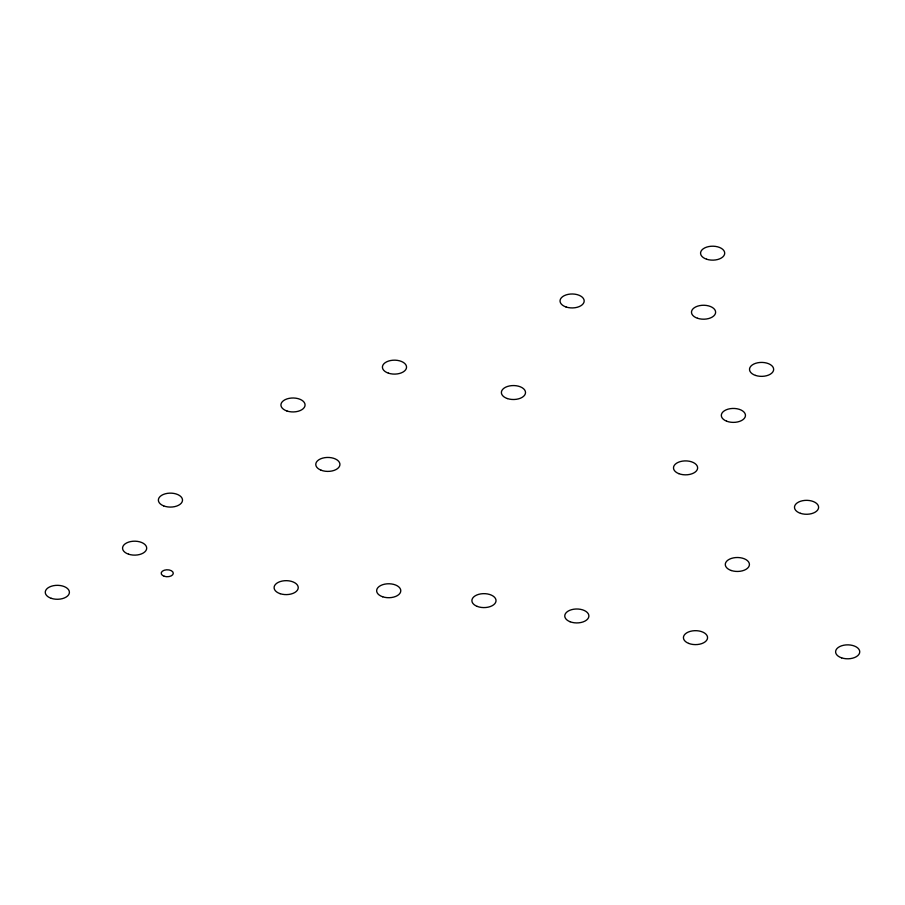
<?xml version="1.0" encoding="UTF-8"?>
<svg xmlns="http://www.w3.org/2000/svg" width="905" height="905" viewBox="0 0 905 905"><rect width="100%" height="100%" fill="white"/><g stroke="black" fill="none" stroke-linecap="round" stroke-linejoin="round"><path stroke-width="1.36" d="M706.59 259.215A12.082 6.98 0 0 0 724.713 253.174A12.082 6.98 0 0 0 706.59 247.133A12.082 6.98 0 0 0 706.59 259.215M566.066 306.999A12.082 6.98 0 0 0 584.189 300.958A12.082 6.98 0 0 0 566.066 294.917A12.082 6.98 0 0 0 566.066 306.999M697.506 318.266A12.082 6.98 0 0 0 715.629 312.225A12.082 6.98 0 0 0 697.506 306.184A12.082 6.98 0 0 0 697.506 318.266M507.4 398.573A12.082 6.98 0 0 0 525.522 392.532A12.082 6.98 0 0 0 507.4 386.492A12.082 6.98 0 0 0 507.4 398.573M388.437 373.177A12.082 6.98 0 0 0 406.549 367.136A12.082 6.98 0 0 0 388.437 361.095A12.082 6.98 0 0 0 388.437 373.177M321.083 470.204A12.082 6.98 0 0 0 339.907 464.921A12.082 6.98 0 0 0 322.576 458.145A12.082 6.98 0 0 0 321.083 470.204M286.953 411.006A12.082 6.98 0 0 0 305.076 404.965A12.082 6.98 0 0 0 286.953 398.924A12.082 6.98 0 0 0 286.953 411.006M163.658 505.884A12.082 6.98 0 0 0 182.482 500.601A12.082 6.98 0 0 0 165.151 493.836A12.082 6.98 0 0 0 163.658 505.884M128.578 554.199A12.082 6.98 0 0 0 146.701 548.159A12.082 6.98 0 0 0 128.578 542.118A12.082 6.98 0 0 0 128.578 554.199M164.235 576.281A6.041 3.484 0 0 0 173.285 573.261A6.041 3.484 0 0 0 164.235 570.24A6.041 3.484 0 0 0 164.235 576.281M51.291 598.341A12.082 6.98 0 0 0 69.413 592.3A12.082 6.98 0 0 0 51.291 586.259A12.082 6.98 0 0 0 51.291 598.341M726.613 421.187A12.082 6.98 0 0 0 745.437 415.904A12.082 6.98 0 0 0 728.106 409.139A12.082 6.98 0 0 0 726.613 421.187M755.539 375.428A12.082 6.98 0 0 0 773.662 369.387A12.082 6.98 0 0 0 755.539 363.346A12.082 6.98 0 0 0 755.539 375.428M800.495 513.339A12.082 6.98 0 0 0 818.618 507.298A12.082 6.98 0 0 0 800.495 501.268A12.082 6.98 0 0 0 800.495 513.339M678.784 473.643A12.082 6.98 0 0 0 697.608 468.371A12.082 6.98 0 0 0 680.277 461.595A12.082 6.98 0 0 0 678.784 473.643M731.308 570.523A12.082 6.98 0 0 0 749.431 564.482A12.082 6.98 0 0 0 731.308 558.442A12.082 6.98 0 0 0 731.308 570.523M841.627 657.867A12.082 6.98 0 0 0 859.75 651.826A12.082 6.98 0 0 0 841.627 645.785A12.082 6.98 0 0 0 841.627 657.867M688.716 643.421A12.082 6.98 0 0 0 707.54 638.149A12.082 6.98 0 0 0 690.21 631.373A12.082 6.98 0 0 0 688.716 643.421M280.12 593.68A12.082 6.98 0 0 0 298.243 587.639A12.082 6.98 0 0 0 280.12 581.598A12.082 6.98 0 0 0 280.12 593.68M382.668 596.78A12.082 6.98 0 0 0 400.791 590.739A12.082 6.98 0 0 0 382.668 584.698A12.082 6.98 0 0 0 382.668 596.78M477.184 606.395A12.082 6.98 0 0 0 496.008 601.124A12.082 6.98 0 0 0 478.677 594.347A12.082 6.98 0 0 0 477.184 606.395M570.048 621.735A12.082 6.98 0 0 0 588.861 616.452A12.082 6.98 0 0 0 571.541 609.687A12.082 6.98 0 0 0 570.048 621.735"/></g></svg>
